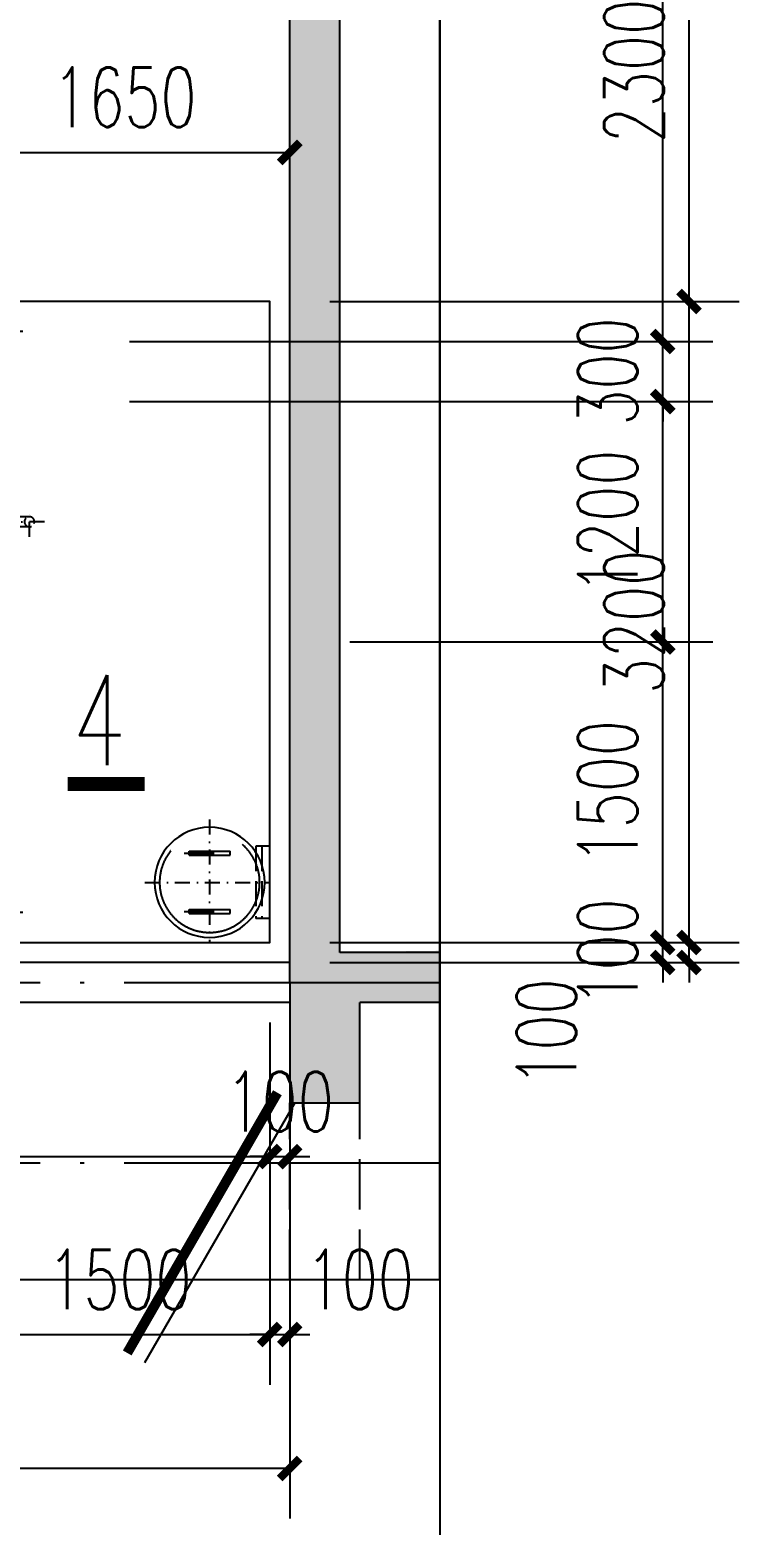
# Model space of a CAD drawing. Extents: x 179183 to 294833, y 947252 to 1004652.
# Drawn here: x 244087 to 247630, y 973962 to 981425 of the extents above; entities that cross this region are included whole.
import ezdxf
from ezdxf.enums import TextEntityAlignment as Align

# ---------------------------------------------------------------- set-up
doc = ezdxf.new("R2010")
doc.units = 0
doc.header["$LTSCALE"] = 1000
for name, pattern in [('DASH', [0.35, 0.25, -0.1]), ('DASH_50', [0.175, 0.125, -0.05]), ('DASHDOT', [1, 0.5, -0.25, 0, -0.25]), ('DASHDOT2', [0.5, 0.25, -0.125, 0, -0.125]), ('DOTE', [2.42, 2, -0.2, 0.02, -0.2])]:
    doc.linetypes.add(name, pattern=pattern)
for name, color, linetype in [('3-建筑', 7, 'Continuous'), ('A-WALL-PATT', 252, 'Continuous'), ('A-WALL-SHEA', 2, 'Continuous'), ('a_bz', 2, 'Continuous'), ('a_shb', 2, 'Continuous'), ('a_水', 6, 'Continuous'), ('DIM_SYMB', 3, 'Continuous'), ('DOTE', 1, 'DOTE'), ('TH_DIM', 3, 'Continuous'), ('WALL', 2, 'Continuous'), ('WINDOW', 4, 'Continuous')]:
    doc.layers.add(name, color=color, linetype=linetype)
doc.styles.add('_TCH_DIM_T3', font='SIMPLEX', dxfattribs={"width": 0.705882, "bigfont": 'GBCBIG'})
doc.styles.add('HZ', font='simplex.shx', dxfattribs={"width": 0.8, "bigfont": 'gbcbig.shx'})
doc.dimstyles.new('_TCH_ARCH&&100', dxfattribs={"dimtxt": 297.5, "dimasz": 100, "dimexe": 250, "dimexo": 300, "dimgap": 126.25, "dimtad": 1, "dimdec": 0, "dimzin": 0, "dimdsep": 46, "dimtxsty": '_TCH_DIM_T3', "dimblk": 'ARCHTICK', "dimcen": 0.09, "dimclrt": 7, "dimazin": 2, "dimtfac": 1, "dimtdec": 0, "dimtix": 1, "dimtmove": 2, "dimatfit": 3, "dimfxl": 1, "dimtolj": 1, "dimtzin": 0, "dimarcsym": 0})

# ---------------------------------------------------------------- blocks, each defined once
blk = doc.blocks.new('_ArchTick')
at = {"color": 0, "linetype": 'ByBlock', "const_width": 0.4}
blk.add_lwpolyline([(-0.5, -0.5), (0.5, 0.5)], dxfattribs=at)
blk = doc.blocks.new('*D4154')
at = {"layer": '3-建筑', "color": 0, "lineweight": -2, "transparency": 16777216}
for p, q in [((239534.8, 974887.9), (239534.8, 973994.2)), ((245384.8, 974887.9), (245384.8, 973994.2)), ((245384.8, 974244.2), (239534.8, 974244.2))]:
    blk.add_line(p, q, dxfattribs=at)
at = {"layer": 'Defpoints', "color": 0, "transparency": 16777216}
for p in [(239534.8, 975187.9), (245384.8, 975187.9), (239534.8, 974244.2)]:
    blk.add_point(p, dxfattribs=at)
at = {"layer": '3-建筑', "color": 0, "lineweight": -2, "transparency": 16777216, "xscale": 100, "yscale": 100, "zscale": 100}
for p, rotation in [((239534.8, 974244.2), 180.0000000083029), ((245384.8, 974244.2), 8.302878384824908e-09)]:
    blk.add_blockref('_ArchTick', p, dxfattribs=dict(at, rotation=rotation))
at = {"layer": '3-建筑', "color": 7, "transparency": 16777216, "insert": (242459.8, 974519.2), "char_height": 297.5, "attachment_point": 5, "rotation": 0, "style": '_TCH_DIM_T3'}
blk.add_mtext('\\A1;5850', dxfattribs=at)
blk = doc.blocks.new('$DorLib2D$00000193')
at = {"color": 0}
blk.add_line((-0.5, 0.1), (0.366, 0.6), dxfattribs=at)
at = {"color": 0, "const_width": 0.0333}
blk.add_lwpolyline([(-0.5333, 0.1577), (0.3327, 0.6577)], dxfattribs=at)
blk = doc.blocks.new('A$C7DD005BC')
at = {"layer": 'A-WALL-PATT'}
for points in [[(13137.5, 1915.7), (13187.5, 2049), (13187.5, 8799), (12937.5, 8799), (12937.5, 1899)], [(13686, 2057.4), (12937.5, 2049), (13287.5, 1799), (13686.8, 1799), (13687.7, 2040.7)], [(12937.5, 1899), (12937.5, 1299), (13287.5, 1299), (13287.5, 1799), (13137.5, 1915.7)]]:
    blk.add_hatch(color=256, dxfattribs=at).paths.add_polyline_path(points)
at = {"layer": 'A-WALL-SHEA'}
for p, q in [((13686.8, 2049), (13187.5, 2049)), ((13686.8, 1799), (13287.5, 1799))]:
    blk.add_line(p, q, dxfattribs=at)
at = {"layer": 'DOTE'}
for p, q in [((11.2, 1899), (13686.8, 1899)), ((11.2, 999), (13686.8, 999))]:
    blk.add_line(p, q, dxfattribs=at)
at = {"layer": 'WALL'}
for p, q in [((12937.5, 1899), (12937.5, 8799)), ((13187.5, 2049), (13187.5, 8799)), ((12937.5, 1999), (10387.5, 1999)), ((12937.5, 1899), (12937.5, 1299)), ((12937.5, 1799), (10387.5, 1799)), ((13287.5, 1299), (13287.5, 1799)), ((12937.5, 1299), (13287.5, 1299))]:
    blk.add_line(p, q, dxfattribs=at)
at = {"layer": 'WINDOW', "linetype": 'DASH'}
for p, q in [((12937.5, 416.8), (12937.5, 1299)), ((13287.5, 416.8), (13287.5, 1299))]:
    blk.add_line(p, q, dxfattribs=at)
at = {"layer": 'WINDOW', "linetype": 'DASH', "xscale": -1500, "yscale": 1500, "zscale": -1500, "rotation": 89.99999995952847}
blk.add_blockref('$DorLib2D$00000193', (13112.5, 549), dxfattribs=at)
blk = doc.blocks.new('A$Cece2b452')
at = {"layer": 'a_shb', "linetype": 'DASH_50'}
for p, q in [((119, 0), (119, -70)), ((481, 0), (481, -70)), ((481, -40), (119, -40)), ((481, -70), (119, -70))]:
    blk.add_line(p, q, dxfattribs=at)
at = {"layer": 'a_shb', "color": 1, "linetype": 'DASHDOT2', "ltscale": 0.3}
for p, q in [((300, -623.4), (300, -0.5)), ((613.9, -300), (0.5, -300)), ((2100, -1125), (2100, -1582.8)), ((150, -1233.2), (150, -1366.8)), ((2025, -1200), (2175, -1200)), ((3050, -1233.2), (3050, -1366.8)), ((83.1, -1300), (216.9, -1300)), ((3116.9, -1300), (2983.1, -1300)), ((800, -1376.3), (800, -1860.3)), ((1200, -1375.8), (1200, -1859.8)), ((3167.4, -1350), (3362.8, -1350)), ((1600, -1690.9), (1600, -1468.5)), ((1750, -1694.3), (1750, -1467.4)), ((2400, -1500), (2400, -1719.9)), ((2341.5, -1650), (2458.5, -1650)), ((724.5, -1750), (1271.2, -1750))]:
    blk.add_line(p, q, dxfattribs=at)
at = {"layer": 'a_shb'}
for p, q in [((144.9, -402.4), (144.9, -197.6)), ((144.9, -197.6), (164.9, -197.6)), ((164.9, -402.4), (164.9, -197.6)), ((435.1, -402.4), (435.1, -197.6)), ((435.1, -197.6), (455.1, -197.6)), ((455.1, -402.4), (455.1, -197.6)), ((144.9, -402.4), (164.9, -402.4)), ((435.1, -402.4), (455.1, -402.4)), ((3200, -1310), (3330.2, -1310)), ((3330.2, -1290), (3330.2, -1410)), ((3200, -1390), (3330.2, -1390)), ((775, -1500), (775, -1813.6)), ((825, -1500), (825, -1813.6)), ((1175, -1500.5), (1175, -1810.8)), ((1225, -1500.5), (1225, -1810.8)), ((1580, -1620), (1580, -1500)), ((1620, -1620), (1620, -1500)), ((1730, -1620), (1730, -1500)), ((1770, -1620), (1770, -1500)), ((2155.2, -1550.2), (2044.8, -1550.2)), ((2074.8, -1520), (2074.8, -1550.2)), ((2125.2, -1520), (2125.2, -1550.2)), ((2374.9, -1500), (2374.9, -1650)), ((2425.1, -1500), (2425.1, -1650)), ((1655.2, -1620), (1544.8, -1620)), ((1544.8, -1620), (1544.8, -1730)), ((1655.2, -1620), (1655.2, -1730)), ((1805.2, -1620), (1694.8, -1620)), ((1694.8, -1620), (1694.8, -1730)), ((1805.2, -1620), (1805.2, -1730)), ((825, -1730), (1175, -1730)), ((825, -1770), (1175, -1770)), ((1655.2, -1730), (1544.8, -1730)), ((1805.2, -1730), (1694.8, -1730)), ((825, -1813.6), (775, -1813.6)), ((1225, -1810.8), (1175, -1810.8))]:
    blk.add_line(p, q, dxfattribs=at)
at = {"layer": 'a_shb', "color": 1, "linetype": 'DASHDOT', "ltscale": 0.3}
for p, q in [((154.9, -426.6), (154.9, -187)), ((445.1, -426.6), (445.1, -187))]:
    blk.add_line(p, q, dxfattribs=at)
at = {"layer": 'a_shb', "linetype": 'DASH', "ltscale": 0.2}
for p, q in [((2074.8, -1200), (2074.8, -1460)), ((2125.2, -1200), (2125.2, -1460))]:
    blk.add_line(p, q, dxfattribs=at)
at = {"layer": 'a_shb'}
blk.add_lwpolyline([(3200, -1500), (0, -1500), (0, 0), (3200, 0)], close=True, dxfattribs=at)
for centre, radius in [((300, -300), 275), ((150, -1300), 50), ((3050, -1300), 50)]:
    blk.add_circle(centre, radius, dxfattribs=at)
at = {"layer": 'a_shb', "linetype": 'DASH', "ltscale": 4}
blk.add_circle((300, -300), 250, dxfattribs=at)
at = {"layer": 'a_shb', "linetype": 'DASH', "ltscale": 0.2}
blk.add_circle((2100, -1200), 25.2, dxfattribs=at)
at = {"layer": 'a_shb'}
blk.add_arc((2400, -1650), 25.1, 180, 0, dxfattribs=at)
blk = doc.blocks.new('*D4173')
at = {"layer": 'Defpoints', "color": 0, "transparency": 16777216}
for p in [(245384.8, 980814), (243734.8, 980120.1), (245384.8, 980120.1)]:
    blk.add_point(p, dxfattribs=at)
at = {"layer": 'TH_DIM', "color": 0, "lineweight": -2, "transparency": 16777216}
for p, q in [((243734.8, 980420.1), (243734.8, 981064)), ((245384.8, 980420.1), (245384.8, 981064)), ((243734.8, 980814), (245384.8, 980814))]:
    blk.add_line(p, q, dxfattribs=at)
at = {"layer": 'TH_DIM', "color": 0, "lineweight": -2, "transparency": 16777216, "xscale": 100, "yscale": 100, "zscale": 100, "rotation": 180}
blk.add_blockref('_ArchTick', (243734.8, 980814), dxfattribs=at)
at = {"layer": 'TH_DIM', "color": 0, "lineweight": -2, "transparency": 16777216, "xscale": 100, "yscale": 100, "zscale": 100}
blk.add_blockref('_ArchTick', (245384.8, 980814), dxfattribs=at)
at = {"layer": 'TH_DIM', "color": 7, "transparency": 16777216, "insert": (244559.8, 981089), "char_height": 297.5, "attachment_point": 5, "style": '_TCH_DIM_T3'}
blk.add_mtext('\\A1;1650', dxfattribs=at)
blk = doc.blocks.new('*D4193')
at = {"layer": 'Defpoints', "color": 0, "transparency": 16777216}
for p in [(245284.8, 982370.1), (247379.5, 982370.1), (245284.8, 980070.1)]:
    blk.add_point(p, dxfattribs=at)
at = {"layer": 'TH_DIM', "color": 0, "lineweight": -2, "transparency": 16777216}
for p, q in [((245584.8, 982370.1), (247629.5, 982370.1)), ((247379.5, 980070.1), (247379.5, 982370.1)), ((245584.8, 980070.1), (247629.5, 980070.1))]:
    blk.add_line(p, q, dxfattribs=at)
at = {"layer": 'TH_DIM', "color": 0, "lineweight": -2, "transparency": 16777216, "xscale": 100, "yscale": 100, "zscale": 100}
for p, rotation in [((247379.5, 982370.1), 90), ((247379.5, 980070.1), 270)]:
    blk.add_blockref('_ArchTick', p, dxfattribs=dict(at, rotation=rotation))
at = {"layer": 'TH_DIM', "color": 7, "transparency": 16777216, "insert": (247104.5, 981220.1), "char_height": 297.5, "attachment_point": 5, "rotation": 90, "style": '_TCH_DIM_T3'}
blk.add_mtext('\\A1;2300', dxfattribs=at)
blk = doc.blocks.new('*D4194')
at = {"layer": 'Defpoints', "color": 0, "transparency": 16777216}
for p in [(245284.8, 980070.1), (247379.5, 980070.1), (245284.8, 976870.1)]:
    blk.add_point(p, dxfattribs=at)
at = {"layer": 'TH_DIM', "color": 0, "lineweight": -2, "transparency": 16777216}
for p, q in [((245584.8, 980070.1), (247629.5, 980070.1)), ((247379.5, 976870.1), (247379.5, 980070.1)), ((245584.8, 976870.1), (247629.5, 976870.1))]:
    blk.add_line(p, q, dxfattribs=at)
at = {"layer": 'TH_DIM', "color": 0, "lineweight": -2, "transparency": 16777216, "xscale": 100, "yscale": 100, "zscale": 100}
for p, rotation in [((247379.5, 980070.1), 90), ((247379.5, 976870.1), 270)]:
    blk.add_blockref('_ArchTick', p, dxfattribs=dict(at, rotation=rotation))
at = {"layer": 'TH_DIM', "color": 7, "transparency": 16777216, "insert": (247104.5, 978470.1), "char_height": 297.5, "attachment_point": 5, "rotation": 90, "style": '_TCH_DIM_T3'}
blk.add_mtext('\\A1;3200', dxfattribs=at)
blk = doc.blocks.new('*D4195')
at = {"layer": 'Defpoints', "color": 0, "transparency": 16777216}
for p in [(245284.8, 976870.1), (247379.5, 976870.1), (245284.8, 976770.1)]:
    blk.add_point(p, dxfattribs=at)
at = {"layer": 'TH_DIM', "color": 0, "lineweight": -2, "transparency": 16777216}
for p, q in [((247379.5, 976870.1), (247379.5, 976970.1)), ((245584.8, 976870.1), (247629.5, 976870.1)), ((247379.5, 976770.1), (247379.5, 976870.1)), ((245584.8, 976770.1), (247629.5, 976770.1)), ((247379.5, 976770.1), (247379.5, 976670.1))]:
    blk.add_line(p, q, dxfattribs=at)
at = {"layer": 'TH_DIM', "color": 0, "lineweight": -2, "transparency": 16777216, "xscale": 100, "yscale": 100, "zscale": 100}
for p, rotation in [((247379.5, 976870.1), 270), ((247379.5, 976770.1), 90)]:
    blk.add_blockref('_ArchTick', p, dxfattribs=dict(at, rotation=rotation))
at = {"layer": 'TH_DIM', "color": 7, "transparency": 16777216, "insert": (246667, 976420.1), "char_height": 297.5, "attachment_point": 5, "rotation": 90, "style": '_TCH_DIM_T3'}
blk.add_mtext('\\A1;100', dxfattribs=at)
blk = doc.blocks.new('*D4201')
at = {"layer": 'Defpoints', "color": 0, "transparency": 16777216}
for p in [(243784.8, 976570.1), (245284.8, 976570.1), (245284.8, 974912.5)]:
    blk.add_point(p, dxfattribs=at)
at = {"layer": 'TH_DIM', "color": 0, "lineweight": -2, "transparency": 16777216}
for p, q in [((243784.8, 976270.1), (243784.8, 974662.5)), ((245284.8, 976270.1), (245284.8, 974662.5)), ((243784.8, 974912.5), (245284.8, 974912.5))]:
    blk.add_line(p, q, dxfattribs=at)
at = {"layer": 'TH_DIM', "color": 0, "lineweight": -2, "transparency": 16777216, "xscale": 100, "yscale": 100, "zscale": 100, "rotation": 180}
blk.add_blockref('_ArchTick', (243784.8, 974912.5), dxfattribs=at)
at = {"layer": 'TH_DIM', "color": 0, "lineweight": -2, "transparency": 16777216, "xscale": 100, "yscale": 100, "zscale": 100}
blk.add_blockref('_ArchTick', (245284.8, 974912.5), dxfattribs=at)
at = {"layer": 'TH_DIM', "color": 7, "transparency": 16777216, "insert": (244534.8, 975187.5), "char_height": 297.5, "attachment_point": 5, "style": '_TCH_DIM_T3'}
blk.add_mtext('\\A1;1500', dxfattribs=at)
blk = doc.blocks.new('*D4202')
at = {"layer": 'Defpoints', "color": 0, "transparency": 16777216}
for p in [(245284.8, 976570.1), (245384.8, 976570.1), (245384.8, 974912.5)]:
    blk.add_point(p, dxfattribs=at)
at = {"layer": 'TH_DIM', "color": 0, "lineweight": -2, "transparency": 16777216}
for p, q in [((245284.8, 976270.1), (245284.8, 974662.5)), ((245384.8, 976270.1), (245384.8, 974662.5)), ((245284.8, 974912.5), (245184.8, 974912.5)), ((245284.8, 974912.5), (245384.8, 974912.5)), ((245384.8, 974912.5), (245484.8, 974912.5))]:
    blk.add_line(p, q, dxfattribs=at)
at = {"layer": 'TH_DIM', "color": 0, "lineweight": -2, "transparency": 16777216, "xscale": 100, "yscale": 100, "zscale": 100}
blk.add_blockref('_ArchTick', (245284.8, 974912.5), dxfattribs=at)
at = {"layer": 'TH_DIM', "color": 0, "lineweight": -2, "transparency": 16777216, "xscale": 100, "yscale": 100, "zscale": 100, "rotation": 180}
blk.add_blockref('_ArchTick', (245384.8, 974912.5), dxfattribs=at)
at = {"layer": 'TH_DIM', "color": 7, "transparency": 16777216, "insert": (245734.8, 975187.5), "char_height": 297.5, "attachment_point": 5, "style": '_TCH_DIM_T3'}
blk.add_mtext('\\A1;100', dxfattribs=at)
blk = doc.blocks.new('*D4215')
at = {"layer": 'Defpoints', "color": 0, "transparency": 16777216}
for p in [(242084.8, 976770.1), (245284.8, 976770.1), (245284.8, 975801)]:
    blk.add_point(p, dxfattribs=at)
at = {"layer": 'TH_DIM', "color": 0, "lineweight": -2, "transparency": 16777216}
for p, q in [((242084.8, 976470.1), (242084.8, 975551)), ((245284.8, 976470.1), (245284.8, 975551)), ((242084.8, 975801), (245284.8, 975801))]:
    blk.add_line(p, q, dxfattribs=at)
at = {"layer": 'TH_DIM', "color": 0, "lineweight": -2, "transparency": 16777216, "xscale": 100, "yscale": 100, "zscale": 100, "rotation": 180}
blk.add_blockref('_ArchTick', (242084.8, 975801), dxfattribs=at)
at = {"layer": 'TH_DIM', "color": 0, "lineweight": -2, "transparency": 16777216, "xscale": 100, "yscale": 100, "zscale": 100}
blk.add_blockref('_ArchTick', (245284.8, 975801), dxfattribs=at)
at = {"layer": 'TH_DIM', "color": 7, "transparency": 16777216, "insert": (243684.8, 976076), "char_height": 297.5, "attachment_point": 5, "style": '_TCH_DIM_T3'}
blk.add_mtext('\\A1;3200', dxfattribs=at)
blk = doc.blocks.new('*D4216')
at = {"layer": 'Defpoints', "color": 0, "transparency": 16777216}
for p in [(245284.8, 976770.1), (245384.8, 976770.1), (245384.8, 975801)]:
    blk.add_point(p, dxfattribs=at)
at = {"layer": 'TH_DIM', "color": 0, "lineweight": -2, "transparency": 16777216}
for p, q in [((245284.8, 976470.1), (245284.8, 975551)), ((245384.8, 976470.1), (245384.8, 975551)), ((245284.8, 975801), (245184.8, 975801)), ((245284.8, 975801), (245384.8, 975801)), ((245384.8, 975801), (245484.8, 975801))]:
    blk.add_line(p, q, dxfattribs=at)
at = {"layer": 'TH_DIM', "color": 0, "lineweight": -2, "transparency": 16777216, "xscale": 100, "yscale": 100, "zscale": 100}
blk.add_blockref('_ArchTick', (245284.8, 975801), dxfattribs=at)
at = {"layer": 'TH_DIM', "color": 0, "lineweight": -2, "transparency": 16777216, "xscale": 100, "yscale": 100, "zscale": 100, "rotation": 180}
blk.add_blockref('_ArchTick', (245384.8, 975801), dxfattribs=at)
at = {"layer": 'TH_DIM', "color": 7, "transparency": 16777216, "insert": (245334.8, 976076), "char_height": 297.5, "attachment_point": 5, "style": '_TCH_DIM_T3'}
blk.add_mtext('\\A1;100', dxfattribs=at)
blk = doc.blocks.new('*D4217')
at = {"layer": 'Defpoints', "color": 0, "transparency": 16777216}
for p in [(245384.8, 979570.1), (247248.2, 979570.1), (245384.8, 978370.1)]:
    blk.add_point(p, dxfattribs=at)
at = {"layer": 'TH_DIM', "color": 0, "lineweight": -2, "transparency": 16777216}
for p, q in [((245684.8, 979570.1), (247498.2, 979570.1)), ((247248.2, 978370.1), (247248.2, 979570.1)), ((245684.8, 978370.1), (247498.2, 978370.1))]:
    blk.add_line(p, q, dxfattribs=at)
at = {"layer": 'TH_DIM', "color": 0, "lineweight": -2, "transparency": 16777216, "xscale": 100, "yscale": 100, "zscale": 100}
for p, rotation in [((247248.2, 979570.1), 90), ((247248.2, 978370.1), 270)]:
    blk.add_blockref('_ArchTick', p, dxfattribs=dict(at, rotation=rotation))
at = {"layer": 'TH_DIM', "color": 7, "transparency": 16777216, "insert": (246973.2, 978970.1), "char_height": 297.5, "attachment_point": 5, "rotation": 90, "style": '_TCH_DIM_T3'}
blk.add_mtext('\\A1;1200', dxfattribs=at)
blk = doc.blocks.new('*D4218')
at = {"layer": 'Defpoints', "color": 0, "transparency": 16777216}
for p in [(245384.8, 978370.1), (247248.2, 978370.1), (245384.8, 976870.1)]:
    blk.add_point(p, dxfattribs=at)
at = {"layer": 'TH_DIM', "color": 0, "lineweight": -2, "transparency": 16777216}
for p, q in [((245684.8, 978370.1), (247498.2, 978370.1)), ((247248.2, 976870.1), (247248.2, 978370.1)), ((245684.8, 976870.1), (247498.2, 976870.1))]:
    blk.add_line(p, q, dxfattribs=at)
at = {"layer": 'TH_DIM', "color": 0, "lineweight": -2, "transparency": 16777216, "xscale": 100, "yscale": 100, "zscale": 100}
for p, rotation in [((247248.2, 978370.1), 90), ((247248.2, 976870.1), 270)]:
    blk.add_blockref('_ArchTick', p, dxfattribs=dict(at, rotation=rotation))
at = {"layer": 'TH_DIM', "color": 7, "transparency": 16777216, "insert": (246973.2, 977620.1), "char_height": 297.5, "attachment_point": 5, "rotation": 90, "style": '_TCH_DIM_T3'}
blk.add_mtext('\\A1;1500', dxfattribs=at)
blk = doc.blocks.new('*D4219')
at = {"layer": 'Defpoints', "color": 0, "transparency": 16777216}
for p in [(245384.8, 976870.1), (247248.2, 976870.1), (245384.8, 976770.1)]:
    blk.add_point(p, dxfattribs=at)
at = {"layer": 'TH_DIM', "color": 0, "lineweight": -2, "transparency": 16777216}
for p, q in [((247248.2, 976870.1), (247248.2, 976970.1)), ((245684.8, 976870.1), (247498.2, 976870.1)), ((247248.2, 976770.1), (247248.2, 976870.1)), ((245684.8, 976770.1), (247498.2, 976770.1)), ((247248.2, 976770.1), (247248.2, 976670.1))]:
    blk.add_line(p, q, dxfattribs=at)
at = {"layer": 'TH_DIM', "color": 0, "lineweight": -2, "transparency": 16777216, "xscale": 100, "yscale": 100, "zscale": 100}
for p, rotation in [((247248.2, 976870.1), 270), ((247248.2, 976770.1), 90)]:
    blk.add_blockref('_ArchTick', p, dxfattribs=dict(at, rotation=rotation))
at = {"layer": 'TH_DIM', "color": 7, "transparency": 16777216, "insert": (246973.2, 976820.1), "char_height": 297.5, "attachment_point": 5, "rotation": 90, "style": '_TCH_DIM_T3'}
blk.add_mtext('\\A1;100', dxfattribs=at)
blk = doc.blocks.new('*D4220')
at = {"layer": 'Defpoints', "color": 0, "transparency": 16777216}
for p in [(244284.8, 984470.1), (247248.2, 984470.1), (244284.8, 979870.1)]:
    blk.add_point(p, dxfattribs=at)
at = {"layer": 'TH_DIM', "color": 0, "lineweight": -2, "transparency": 16777216}
for p, q in [((244584.8, 984470.1), (247498.2, 984470.1)), ((247248.2, 979870.1), (247248.2, 984470.1)), ((244584.8, 979870.1), (247498.2, 979870.1))]:
    blk.add_line(p, q, dxfattribs=at)
at = {"layer": 'TH_DIM', "color": 0, "lineweight": -2, "transparency": 16777216, "xscale": 100, "yscale": 100, "zscale": 100}
for p, rotation in [((247248.2, 984470.1), 90), ((247248.2, 979870.1), 270)]:
    blk.add_blockref('_ArchTick', p, dxfattribs=dict(at, rotation=rotation))
at = {"layer": 'TH_DIM', "color": 7, "transparency": 16777216, "insert": (246973.2, 982170.1), "char_height": 297.5, "attachment_point": 5, "rotation": 90, "style": '_TCH_DIM_T3'}
blk.add_mtext('\\A1;4600', dxfattribs=at)
blk = doc.blocks.new('*D4221')
at = {"layer": 'Defpoints', "color": 0, "transparency": 16777216}
for p in [(244284.8, 979870.1), (247248.2, 979870.1), (244284.8, 979570.1)]:
    blk.add_point(p, dxfattribs=at)
at = {"layer": 'TH_DIM', "color": 0, "lineweight": -2, "transparency": 16777216}
for p, q in [((247248.2, 979870.1), (247248.2, 979970.1)), ((244584.8, 979870.1), (247498.2, 979870.1)), ((247248.2, 979570.1), (247248.2, 979870.1)), ((244584.8, 979570.1), (247498.2, 979570.1)), ((247248.2, 979570.1), (247248.2, 979470.1))]:
    blk.add_line(p, q, dxfattribs=at)
at = {"layer": 'TH_DIM', "color": 0, "lineweight": -2, "transparency": 16777216, "xscale": 100, "yscale": 100, "zscale": 100}
for p, rotation in [((247248.2, 979870.1), 270), ((247248.2, 979570.1), 90)]:
    blk.add_blockref('_ArchTick', p, dxfattribs=dict(at, rotation=rotation))
at = {"layer": 'TH_DIM', "color": 7, "transparency": 16777216, "insert": (246973.2, 979720.1), "char_height": 297.5, "attachment_point": 5, "rotation": 90, "style": '_TCH_DIM_T3'}
blk.add_mtext('\\A1;300', dxfattribs=at)

msp = doc.modelspace()

# ---------------------------------------------------------------- linework, layer by layer
at = {"layer": 'a_bz'}
msp.add_lwpolyline([(246134.2, 995219.8), (232458.5, 995219.8), (232458.5, 975187.9), (246134.2, 975187.9)], close=True, dxfattribs=at)
at = {"layer": 'a_bz', "const_width": 70}
msp.add_lwpolyline([(244660.8, 977660.5), (244275.2, 977660.5)], dxfattribs=at)
at = {"layer": 'DIM_SYMB'}
msp.add_lwpolyline([(246134.2, 994069.3), (246134.2, 983565.9), (246344.2, 983489.4), (245924.2, 983415.4), (246134.2, 983340.9), (246134.2, 972837.4)], dxfattribs=at)

# ---------------------------------------------------------------- block references
at = {"layer": 'a_shb', "xscale": -1, "rotation": 270}
msp.add_blockref('A$Cece2b452', (245284.8, 976870.1), dxfattribs=at)
at = {"layer": 'a_水'}
msp.add_blockref('A$C7DD005BC', (232447.3, 974771.1), dxfattribs=at)

# ---------------------------------------------------------------- texts
at = {"layer": 'a_bz', "style": 'HZ', "width": 0.7}
msp.add_text('4', height=450, dxfattribs=at).set_placement((244432, 977979.4, 10941.8), align=Align.MIDDLE_CENTER)

# ---------------------------------------------------------------- dimensions: what is measured, and where the dimension line sits
at = {"layer": '3-建筑'}
dim = msp.add_aligned_dim(p1=(245384.8, 975187.9), p2=(239534.8, 975187.9), distance=943.6, dimstyle='_TCH_ARCH&&100', dxfattribs=at)
dim.commit()
dim.dimension.update_dxf_attribs({"geometry": '*D4154', "text_midpoint": (242459.8, 974519.2)})
at = {"layer": 'TH_DIM'}
for p1, p2, distance, picture, middle in [((244284.8, 979870.1), (244284.8, 984470.1), -2963.5, '*D4220', (246973.2, 982170.1)), ((245284.8, 980070.1), (245284.8, 982370.1), -2094.7, '*D4193', (247104.5, 981220.1)), ((243734.8, 980120.1), (245384.8, 980120.1), 693.9, '*D4173', (244559.8, 981089)), ((245284.8, 976870.1), (245284.8, 980070.1), -2094.7, '*D4194', (247104.5, 978470.1)), ((244284.8, 979570.1), (244284.8, 979870.1), -2963.5, '*D4221', (246973.2, 979720.1)), ((245384.8, 978370.1), (245384.8, 979570.1), -1863.5, '*D4217', (246973.2, 978970.1)), ((245384.8, 976870.1), (245384.8, 978370.1), -1863.5, '*D4218', (246973.2, 977620.1)), ((245384.8, 976770.1), (245384.8, 976870.1), -1863.5, '*D4219', (246973.2, 976820.1)), ((242084.8, 976770.1), (245284.8, 976770.1), -969.1, '*D4215', (243684.8, 976076)), ((245284.8, 976770.1), (245384.8, 976770.1), -969.1, '*D4216', (245334.8, 976076)), ((243784.8, 976570.1), (245284.8, 976570.1), -1657.6, '*D4201', (244534.8, 975187.5))]:
    dim = msp.add_aligned_dim(p1=p1, p2=p2, distance=distance, dimstyle='_TCH_ARCH&&100', dxfattribs=at)
    dim.commit()
    dim.dimension.update_dxf_attribs({"geometry": picture, "text_midpoint": middle})
for base, p1, p2, angle, picture, middle in [((247379.5, 976870.1), (245284.8, 976770.1), (245284.8, 976870.1), 90, '*D4195', (246667, 976420.1)), ((245384.8, 974912.5), (245284.8, 976570.1), (245384.8, 976570.1), 360, '*D4202', (245734.8, 975187.5))]:
    dim = msp.add_linear_dim(base=base, p1=p1, p2=p2, angle=angle, dimstyle='_TCH_ARCH&&100', dxfattribs=at)
    dim.commit()
    dim.dimension.update_dxf_attribs({"geometry": picture, "text_midpoint": middle, "dimtype": 129})

doc.saveas('drawing.dxf')
